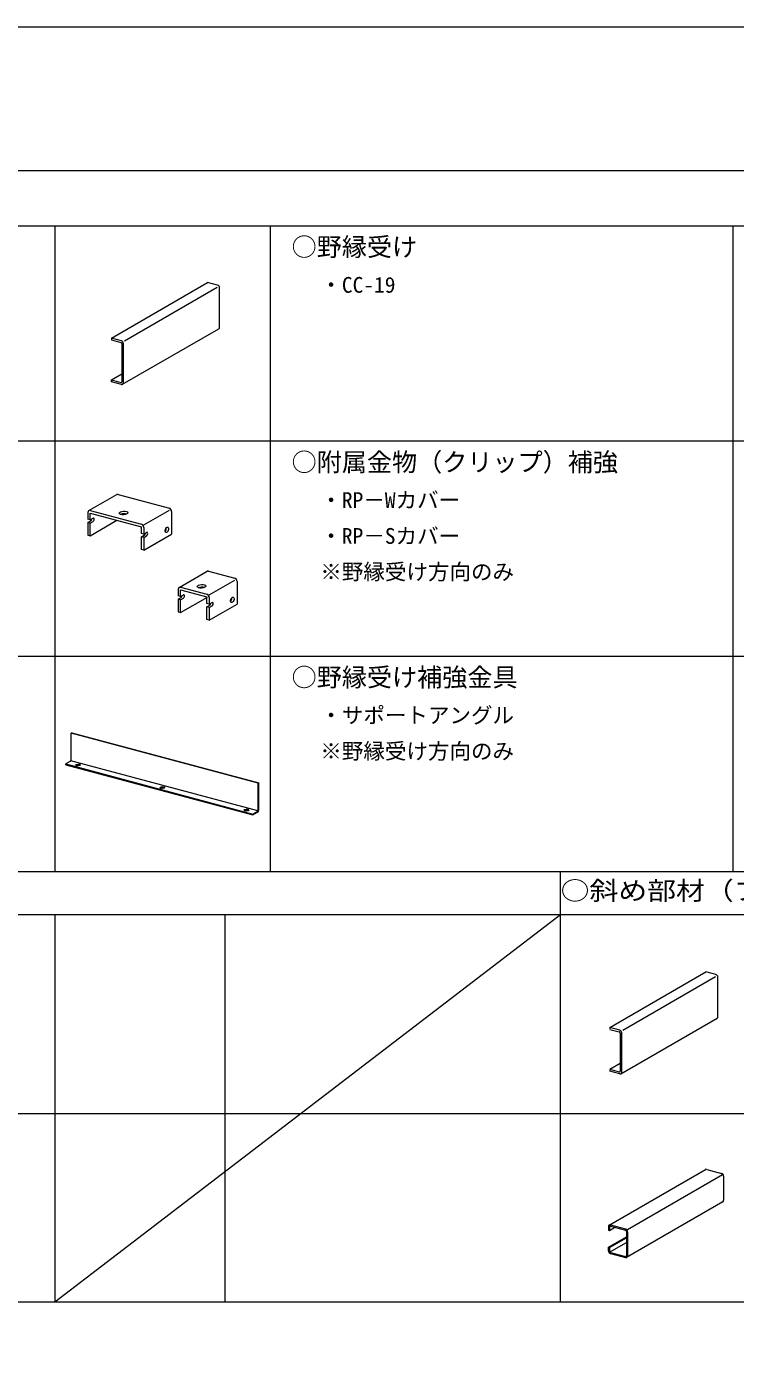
# Model space of a CAD drawing. Units: millimetres on the paper. Extents: x -195 to 195, y -140 to 138.
# Drawn here: x -98.1 to -48.7, y 43.8 to 137.5 of the extents above; entities that cross this region are included whole.
import ezdxf
from ezdxf.enums import TextEntityAlignment as Align

# ---------------------------------------------------------------- set-up
doc = ezdxf.new("R2010")
doc.units = ezdxf.units.MM
for name, color, linetype, lineweight in [('0-2_野縁受け', 3, 'Continuous', 18), ('0-4_ブレース・補強材', 4, 'Continuous', 9), ('0-B_補強金具・金具・その他', 3, 'Continuous', 18), ('F-2_野縁受け', 3, 'Continuous', 18), ('F-3_野縁', 7, 'Continuous', 18), ('F-4_ブレース・補強材', 4, 'Continuous', 9)]:
    doc.layers.add(name, color=color, linetype=linetype, lineweight=lineweight)
doc.layers.add('0-6_文字', color=7, linetype='Continuous')
doc.layers.add('F-6_文字', color=7, linetype='Continuous')
doc.styles.add('ＭＳ ゴシック', font='')
doc.styles.get('ＭＳ ゴシック').set_extended_font_data('MS Gothic')

msp = doc.modelspace()

# ---------------------------------------------------------------- linework, layer by layer
at = {"layer": '0-2_野縁受け'}
for p, q in [((-92.182, 115.805), (-85.475, 119.677)), ((-91.273, 115.624), (-84.81, 119.356)), ((-84.779, 119.491), (-85.475, 119.677)), ((-84.64, 116.574), (-84.64, 119.294)), ((-91.404, 112.588), (-84.697, 116.46)), ((-92.182, 115.805), (-92.182, 115.709)), ((-92.182, 115.677), (-91.514, 115.498)), ((-91.459, 115.419), (-91.459, 112.763)), ((-91.347, 112.701), (-91.347, 115.421)), ((-92.182, 112.893), (-91.459, 113.311)), ((-92.182, 112.861), (-92.182, 112.765))]:
    msp.add_line(p, q, dxfattribs=at)
for points in [[(-91.487, 115.619), (-92.182, 115.805), (-92.182, 115.677)], [(-91.487, 112.579), (-92.182, 112.765), (-92.182, 112.893), (-91.514, 112.714)]]:
    msp.add_lwpolyline(points, dxfattribs=at)
for centre, major_axis, start_param, end_param in [((-84.779, 119.331), (0.078, -0.154), 0.97902, 2.549816), ((-84.779, 116.611), (0.078, -0.154), 0.041956, 0.97902), ((-91.514, 115.434), (0.031, -0.0614), 0.97902, 2.549816), ((-91.487, 115.459), (0.078, -0.154), 0.97902, 2.549816), ((-91.514, 112.778), (0.031, -0.0614), 5.691408, 7.262205), ((-91.487, 112.739), (0.078, -0.154), 5.691408, 7.262205)]:
    msp.add_ellipse(centre, major_axis=major_axis, ratio=0.751651, start_param=start_param, end_param=end_param, dxfattribs=at)
at = {"layer": '0-4_ブレース・補強材'}
for p, q in [((-57.443, 67.75), (-50.735, 71.622)), ((-56.534, 67.569), (-50.071, 71.3)), ((-50.04, 71.436), (-50.735, 71.622)), ((-49.901, 68.518), (-49.901, 71.238)), ((-56.665, 64.532), (-49.957, 68.405)), ((-57.443, 67.75), (-57.443, 67.654)), ((-56.747, 67.563), (-57.443, 67.75)), ((-57.443, 67.622), (-56.775, 67.443)), ((-56.719, 67.364), (-56.719, 64.708)), ((-56.608, 64.646), (-56.608, 67.366)), ((-57.443, 64.838), (-56.719, 65.255)), ((-57.443, 64.838), (-56.775, 64.659)), ((-57.443, 64.806), (-57.443, 64.71)), ((-56.747, 64.523), (-57.443, 64.71)), ((-57.477, 53.983), (-50.77, 57.856)), ((-56.213, 53.675), (-49.578, 57.506)), ((-50.687, 57.865), (-49.644, 57.585)), ((-49.505, 57.388), (-49.505, 55.708)), ((-49.562, 55.594), (-56.269, 51.722)), ((-57.534, 53.869), (-57.534, 53.629)), ((-57.534, 53.629), (-57.464, 53.611)), ((-57.464, 53.851), (-57.464, 53.611)), ((-57.464, 53.611), (-57.086, 53.829)), ((-57.395, 53.992), (-56.352, 53.713)), ((-57.395, 53.912), (-56.352, 53.633)), ((-56.282, 53.534), (-56.282, 51.854)), ((-56.213, 53.515), (-56.213, 51.835)), ((-57.534, 52.429), (-56.282, 53.152)), ((-57.464, 52.411), (-56.282, 53.093)), ((-57.464, 52.091), (-56.282, 52.773)), ((-57.534, 52.429), (-57.464, 52.411)), ((-57.534, 52.189), (-57.534, 52.429)), ((-57.464, 52.411), (-57.464, 52.171)), ((-57.395, 52.072), (-56.352, 51.793)), ((-57.395, 51.992), (-56.352, 51.713))]:
    msp.add_line(p, q, dxfattribs=at)
for points in [[(-49.901, 71.238), (-49.903, 71.267), (-49.909, 71.295), (-49.919, 71.323), (-49.933, 71.35), (-49.95, 71.374), (-49.97, 71.396), (-49.992, 71.413), (-50.016, 71.427), (-50.04, 71.436)], [(-49.957, 68.405), (-49.939, 68.418), (-49.924, 68.436), (-49.912, 68.457), (-49.905, 68.482), (-49.901, 68.508), (-49.901, 68.518)], [(-56.608, 67.366), (-56.61, 67.394), (-56.617, 67.423), (-56.627, 67.451), (-56.641, 67.477), (-56.658, 67.502), (-56.678, 67.523), (-56.7, 67.541), (-56.723, 67.554), (-56.747, 67.563)], [(-56.719, 67.364), (-56.72, 67.375), (-56.723, 67.387), (-56.727, 67.398), (-56.732, 67.408), (-56.739, 67.418), (-56.747, 67.427), (-56.756, 67.434), (-56.765, 67.439), (-56.775, 67.443)], [(-56.775, 64.659), (-56.765, 64.657), (-56.756, 64.657), (-56.747, 64.66), (-56.739, 64.664), (-56.732, 64.67), (-56.727, 64.678), (-56.723, 64.687), (-56.72, 64.697), (-56.719, 64.708)], [(-56.747, 64.523), (-56.723, 64.519), (-56.7, 64.52), (-56.678, 64.526), (-56.658, 64.537), (-56.641, 64.552), (-56.627, 64.571), (-56.617, 64.593), (-56.61, 64.619), (-56.608, 64.646)], [(-50.688, 57.865), (-50.712, 57.869), (-50.735, 57.868), (-50.757, 57.862), (-50.77, 57.856)], [(-49.505, 57.388), (-49.507, 57.416), (-49.514, 57.445), (-49.524, 57.473), (-49.538, 57.499), (-49.555, 57.524), (-49.575, 57.545), (-49.597, 57.563), (-49.62, 57.576), (-49.644, 57.585)], [(-49.562, 55.594), (-49.544, 55.608), (-49.529, 55.625), (-49.517, 55.647), (-49.509, 55.671), (-49.505, 55.698), (-49.505, 55.708)], [(-57.395, 53.992), (-57.419, 53.996), (-57.442, 53.995), (-57.464, 53.989), (-57.484, 53.979), (-57.501, 53.963), (-57.515, 53.944), (-57.526, 53.922), (-57.532, 53.897), (-57.534, 53.869)], [(-57.395, 53.912), (-57.407, 53.914), (-57.419, 53.914), (-57.43, 53.911), (-57.44, 53.905), (-57.448, 53.898), (-57.455, 53.888), (-57.46, 53.877), (-57.463, 53.864), (-57.464, 53.851)], [(-56.213, 53.515), (-56.215, 53.544), (-56.221, 53.572), (-56.231, 53.6), (-56.245, 53.627), (-56.262, 53.651), (-56.282, 53.672), (-56.304, 53.69), (-56.328, 53.704), (-56.352, 53.713)], [(-56.282, 53.534), (-56.283, 53.548), (-56.286, 53.562), (-56.291, 53.576), (-56.298, 53.59), (-56.307, 53.602), (-56.317, 53.613), (-56.328, 53.621), (-56.34, 53.628), (-56.352, 53.633)], [(-57.534, 52.189), (-57.532, 52.161), (-57.526, 52.132), (-57.515, 52.104), (-57.501, 52.078), (-57.484, 52.053), (-57.464, 52.032), (-57.442, 52.014), (-57.419, 52.001), (-57.395, 51.992)], [(-57.464, 52.171), (-57.463, 52.157), (-57.46, 52.142), (-57.455, 52.128), (-57.448, 52.115), (-57.44, 52.103), (-57.43, 52.092), (-57.419, 52.083), (-57.407, 52.077), (-57.395, 52.072)], [(-56.352, 51.793), (-56.34, 51.791), (-56.328, 51.791), (-56.317, 51.794), (-56.307, 51.799), (-56.298, 51.807), (-56.291, 51.816), (-56.286, 51.828), (-56.283, 51.84), (-56.282, 51.854)], [(-56.352, 51.713), (-56.328, 51.709), (-56.304, 51.709), (-56.282, 51.715), (-56.262, 51.726), (-56.245, 51.741), (-56.231, 51.76), (-56.221, 51.783), (-56.215, 51.808), (-56.213, 51.835)]]:
    msp.add_lwpolyline(points, dxfattribs=at)
at = {"layer": '0-B_補強金具・金具・その他'}
for p, q in [((-93.751, 103.779), (-91.811, 104.899)), ((-91.717, 104.909), (-88.142, 103.951)), ((-93.816, 103.648), (-93.816, 103.192)), ((-93.657, 103.149), (-93.816, 103.192)), ((-93.657, 103.789), (-90.082, 102.831)), ((-93.657, 103.605), (-90.082, 102.647)), ((-93.657, 103.149), (-93.657, 103.605)), ((-93.657, 103.149), (-93.463, 103.261)), ((-93.657, 102.029), (-91.792, 103.105)), ((-89.922, 102.788), (-88.141, 103.817)), ((-87.982, 103.724), (-87.982, 102.148)), ((-93.816, 102.952), (-93.622, 103.064)), ((-93.657, 102.909), (-93.816, 102.952)), ((-93.816, 102.952), (-93.816, 102.072)), ((-93.657, 102.909), (-93.463, 103.021)), ((-93.657, 102.029), (-93.657, 102.909)), ((-90.082, 102.191), (-90.082, 102.647)), ((-89.922, 102.148), (-90.082, 102.191)), ((-89.922, 101.028), (-87.982, 102.148)), ((-93.816, 102.072), (-93.657, 102.029)), ((-90.082, 101.951), (-89.888, 102.063)), ((-89.922, 101.908), (-90.082, 101.951)), ((-90.082, 101.071), (-90.082, 101.951)), ((-89.922, 101.908), (-89.728, 102.02)), ((-89.922, 101.908), (-89.922, 101.028)), ((-89.922, 101.028), (-90.082, 101.071)), ((-87.452, 98.432), (-85.512, 99.552)), ((-85.417, 99.562), (-83.581, 99.07)), ((-87.357, 98.442), (-85.521, 97.95)), ((-85.361, 97.907), (-83.58, 98.935)), ((-83.421, 98.843), (-83.421, 97.267)), ((-87.517, 98.301), (-87.517, 97.845)), ((-87.357, 97.802), (-87.517, 97.845)), ((-87.517, 97.605), (-87.323, 97.717)), ((-87.357, 97.562), (-87.517, 97.605)), ((-87.517, 97.605), (-87.517, 96.725)), ((-87.357, 97.802), (-87.163, 97.914)), ((-87.357, 96.682), (-85.493, 97.758)), ((-87.357, 97.562), (-87.163, 97.674)), ((-87.357, 96.682), (-87.357, 97.562)), ((-85.521, 97.31), (-85.521, 97.766)), ((-87.517, 96.725), (-87.357, 96.682)), ((-85.361, 97.267), (-85.521, 97.31)), ((-85.521, 97.07), (-85.327, 97.182)), ((-85.361, 97.027), (-85.521, 97.07)), ((-85.521, 96.19), (-85.521, 97.07)), ((-85.361, 96.147), (-83.421, 97.267)), ((-85.361, 97.027), (-85.167, 97.139)), ((-85.361, 97.027), (-85.361, 96.147)), ((-85.361, 96.147), (-85.521, 96.19)), ((-94.949, 88.3), (-94.989, 88.277)), ((-81.949, 84.783), (-94.989, 88.277)), ((-94.989, 86.397), (-94.989, 88.277)), ((-94.949, 88.3), (-81.909, 84.806)), ((-95.03, 86.313), (-95.354, 86.126)), ((-81.965, 82.847), (-95.005, 86.341)), ((-95.354, 86.066), (-95.354, 86.126)), ((-95.354, 86.126), (-82.314, 82.632)), ((-95.354, 86.066), (-82.314, 82.572)), ((-81.909, 84.806), (-81.949, 84.783)), ((-81.949, 82.903), (-81.949, 84.783)), ((-81.909, 82.926), (-81.909, 84.806)), ((-81.99, 82.819), (-82.314, 82.632)), ((-82.314, 82.572), (-81.99, 82.759)), ((-82.314, 82.572), (-82.314, 82.632))]:
    msp.add_line(p, q, dxfattribs=at)
for points in [[(-89.922, 102.604), (-89.922, 102.148), (-89.728, 102.26)], [(-87.357, 97.802), (-87.357, 98.258), (-85.521, 97.766)], [(-85.361, 97.723), (-85.361, 97.267), (-85.167, 97.379)]]:
    msp.add_lwpolyline(points, dxfattribs=at)
for centre, radius, start, end in [((-95.053, 86.353), 0.0458, 300.07359, 305.32611), ((-95.057, 86.359), 0.0538, 305.31799, 310.03598), ((-95.063, 86.366), 0.0625, 310.02838, 314.29604), ((-95.069, 86.373), 0.0717, 314.28928, 318.18332), ((-95.076, 86.379), 0.0811, 318.17744, 321.76534), ((-95.084, 86.385), 0.0903, 321.76025, 325.10034), ((-95.091, 86.39), 0.099, 325.09595, 328.23853), ((-95.097, 86.394), 0.107, 328.23471, 331.22342), ((-95.103, 86.397), 0.113, 331.22003, 334.09326), ((-95.107, 86.399), 0.118, 334.09019, 336.88234), ((-95.11, 86.4), 0.121, 336.87947, 339.62218), ((-95.112, 86.401), 0.123, 339.61942, 342.34262), ((-95.111, 86.4), 0.122, 342.33987, 345.07285), ((-95.108, 86.4), 0.119, 345.07002, 347.84236), ((-95.104, 86.399), 0.115, 347.83937, 350.68205), ((-95.083, 86.397), 0.0933, 356.70427, 359.97359), ((-95.091, 86.397), 0.102, 353.62148, 356.70845), ((-95.098, 86.398), 0.109, 350.67877, 353.62514), ((-82.013, 82.859), 0.0458, 300.07359, 305.32611), ((-82.036, 82.838), 0.0916, 300.07359, 305.32611), ((-82.017, 82.865), 0.0538, 305.31799, 310.03598), ((-82.023, 82.872), 0.0625, 310.02838, 314.29604), ((-82.045, 82.851), 0.108, 305.31799, 310.03598), ((-82.029, 82.879), 0.0717, 314.28928, 318.18332), ((-82.036, 82.885), 0.0811, 318.17744, 321.76534), ((-82.056, 82.865), 0.125, 310.02838, 314.29604), ((-82.044, 82.891), 0.0903, 321.76025, 325.10034), ((-82.051, 82.896), 0.099, 325.09595, 328.23853), ((-82.069, 82.878), 0.143, 314.28928, 318.18332), ((-82.057, 82.9), 0.107, 328.23471, 331.22342), ((-82.063, 82.903), 0.113, 331.22003, 334.09326), ((-82.083, 82.891), 0.162, 318.17744, 321.76534), ((-82.067, 82.905), 0.118, 334.09019, 336.88234), ((-82.07, 82.906), 0.121, 336.87947, 339.62218), ((-82.072, 82.907), 0.123, 339.61942, 342.34262), ((-82.071, 82.906), 0.122, 342.33987, 345.07285), ((-82.097, 82.902), 0.181, 321.76025, 325.10034), ((-82.068, 82.906), 0.119, 345.07002, 347.84236), ((-82.064, 82.905), 0.115, 347.83937, 350.68205), ((-82.043, 82.903), 0.0933, 356.70427, 359.97359), ((-82.051, 82.903), 0.102, 353.62148, 356.70845), ((-82.058, 82.904), 0.109, 350.67877, 353.62514), ((-82.112, 82.912), 0.198, 325.09595, 328.23853), ((-82.125, 82.92), 0.213, 328.23471, 331.22342), ((-82.136, 82.926), 0.226, 331.22003, 334.09326), ((-82.145, 82.931), 0.236, 334.09019, 336.88234), ((-82.151, 82.933), 0.243, 336.87947, 339.62218), ((-82.153, 82.934), 0.245, 339.61942, 342.34262), ((-82.152, 82.934), 0.244, 342.33987, 345.07285), ((-82.147, 82.932), 0.239, 345.07002, 347.84236), ((-82.138, 82.931), 0.23, 347.83937, 350.68205), ((-82.127, 82.929), 0.218, 350.67877, 353.62514), ((-82.112, 82.927), 0.203, 353.62148, 356.70845), ((-82.095, 82.926), 0.186, 356.70427, 359.97359)]:
    msp.add_arc(centre, radius, start, end, dxfattribs=at)
for centre, major_axis, ratio, start_param, end_param in [((-91.717, 104.725), (-0.089, 0.177), 0.751651, 5.691408, 6.325141), ((-93.657, 103.605), (-0.089, 0.177), 0.751651, 5.691408, 7.262205), ((-93.622, 103.184), (0.045, 0.127), 0.550454, 3.715564, 5.159253), ((-93.463, 103.141), (0.045, 0.127), 0.550454, 3.715564, 6.857157), ((-91.332, 103.436), (0.302, 0.022), 0.410193, 0.801078, 2.280912), ((-88.142, 103.767), (-0.089, 0.177), 0.751651, 4.120612, 5.691408), ((-90.082, 102.647), (-0.089, 0.177), 0.751651, 4.120612, 5.691408), ((-89.888, 102.183), (0.045, 0.127), 0.550454, 3.715564, 5.159253), ((-89.728, 102.14), (0.045, 0.127), 0.550454, 3.715564, 6.857157), ((-88.474, 102.479), (0.066, 0.186), 0.550454, 4.049248, 5.463884), ((-85.417, 99.378), (-0.089, 0.177), 0.751651, 5.691408, 6.325141), ((-87.357, 98.258), (-0.089, 0.177), 0.751651, 5.691408, 7.262205), ((-85.901, 98.322), (0.302, 0.022), 0.410193, 0.801078, 2.280912), ((-83.581, 98.886), (-0.089, 0.177), 0.751651, 4.120612, 5.691408), ((-87.323, 97.837), (0.045, 0.127), 0.550454, 3.715564, 5.159253), ((-87.163, 97.794), (0.045, 0.127), 0.550454, 3.715564, 6.857157), ((-85.521, 97.766), (-0.089, 0.177), 0.751651, 4.120612, 5.691408), ((-83.914, 97.598), (0.066, 0.186), 0.550454, 4.049248, 5.463884), ((-85.327, 97.302), (0.045, 0.127), 0.550454, 3.715564, 5.159253), ((-85.167, 97.259), (0.045, 0.127), 0.550454, 3.715564, 6.857157), ((-94.506, 86), (0.169, 0.012), 0.410193, 0.336443, 2.745547), ((-88.628, 84.425), (0.169, 0.012), 0.410193, 0.336443, 2.745547), ((-82.772, 82.856), (0.169, 0.012), 0.410193, 0.336443, 2.745547)]:
    msp.add_ellipse(centre, major_axis=major_axis, ratio=ratio, start_param=start_param, end_param=end_param, dxfattribs=at)
for centre, major_axis, ratio in [((-91.332, 103.62), (0.302, 0.022), 0.410193), ((-88.315, 102.436), (0.066, 0.186), 0.550454), ((-85.901, 98.506), (0.302, 0.022), 0.410193), ((-83.754, 97.555), (0.066, 0.186), 0.550454), ((-94.506, 86.05), (0.169, 0.012), 0.410193), ((-88.628, 84.475), (0.169, 0.012), 0.410193), ((-82.772, 82.906), (0.169, 0.012), 0.410193)]:
    msp.add_ellipse(centre, major_axis=major_axis, ratio=ratio, dxfattribs=at)
at = {"layer": 'F-2_野縁受け'}
for p, q in [((-190.619, 123.637), (-1.619, 123.637)), ((-96.119, 123.637), (-96.119, 78.637)), ((-48.869, 123.637), (-48.869, 78.637)), ((-190.619, 108.637), (-1.619, 108.637)), ((-190.619, 93.637), (-1.619, 93.637)), ((-190.619, 78.637), (-1.619, 78.637)), ((-60.869, 48.637), (-60.869, 78.637)), ((-190.619, 75.637), (-1.619, 75.637)), ((-96.119, 75.637), (-96.119, 48.637)), ((-96.119, 48.637), (-60.869, 75.637)), ((-190.619, 61.761), (-46.921, 61.761)), ((-190.619, 48.637), (-1.619, 48.637))]:
    msp.add_line(p, q, dxfattribs=at)
at = {"layer": 'F-3_野縁', "color": 3}
for p, q in [((-195, 137.5), (195, 137.5)), ((-195, 127.5), (195, 127.5))]:
    msp.add_line(p, q, dxfattribs=at)
msp.add_lwpolyline([(-195, 137.5), (195, 137.5), (195, -137.5)], dxfattribs=at)
at = {"layer": 'F-4_ブレース・補強材'}
for p, q in [((-81.119, 123.637), (-81.119, 78.637)), ((-84.285, 75.637), (-84.285, 48.637))]:
    msp.add_line(p, q, dxfattribs=at)

# ---------------------------------------------------------------- texts
at = {"layer": '0-6_文字', "style": 'ＭＳ ゴシック'}
for s, height, p in [('○野縁受け', 1.283, (-79.619, 121.137)), ('・CC-19', 1.1, (-77.619, 118.637)), ('○附属金物（クリップ）補強', 1.283, (-79.619, 106.137)), ('・RP－Wカバー', 1.1, (-77.619, 103.637)), ('・RP－Sカバー', 1.1, (-77.619, 101.137)), ('※野縁受け方向のみ', 1.1, (-77.619, 98.637)), ('○野縁受け補強金具', 1.283, (-79.619, 91.137)), ('・サポートアングル', 1.1, (-77.619, 88.637)), ('※野縁受け方向のみ', 1.1, (-77.619, 86.137))]:
    msp.add_text(s, height=height, dxfattribs=at).set_placement(p, align=Align.BOTTOM_LEFT)
at = {"layer": 'F-6_文字', "style": 'ＭＳ ゴシック', "width": 1.15}
msp.add_text('○斜め部材（ブレース）', height=1.283, dxfattribs=at).set_placement((-60.869, 76.262), align=Align.BOTTOM_LEFT)

doc.saveas('drawing.dxf')
